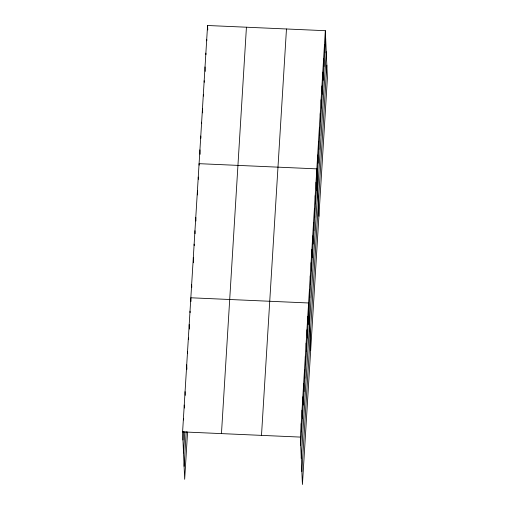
<?xml version="1.0" encoding="UTF-8"?>
<svg xmlns="http://www.w3.org/2000/svg" width="510" height="510" viewBox="0 0 510 510"><rect width="100%" height="100%" fill="white"/><g stroke="black" fill="none" stroke-linecap="round" stroke-linejoin="round"><path stroke-width="0.76" d="M187.578 431.97L184.671 479.304L182.599 431.893L207.576 25.5L325.329 30.696L327.401 78.106L302.424 484.5L300.358 437.089L325.329 30.696M182.956 440.022L183.485 431.345M183.517 452.982L184.83 431.683M184.104 466.338L186.233 431.632M221.461 433.608L246.432 27.215M261.496 435.374L286.473 28.981M300.709 445.217L325.686 38.83M301.276 458.184L326.253 51.79M301.863 471.54L326.833 65.146M182.599 431.893L300.358 437.089M324.481 44.517L324.838 52.645M323.633 58.331L323.99 66.466M322.785 72.146L323.136 80.28M321.938 85.967L322.288 94.095M321.083 99.781L321.44 107.916M320.235 113.602L320.592 121.731M319.387 127.417L319.744 135.552M318.54 141.238L318.89 149.366M317.692 155.053L318.042 163.181M318.909 216.285L316.837 168.867L199.085 163.672L199.149 165.151M316.015 182.28L316.372 190.415M315.193 195.693L315.543 203.822M314.364 209.1L314.721 217.234M313.542 222.513L313.899 230.647M312.719 235.926L313.076 244.054M311.897 249.333L312.248 257.467M311.068 262.746L311.425 270.88M310.246 276.159L310.603 284.287M309.423 289.565L309.774 297.7M310.666 350.389L308.595 302.978L190.842 297.783L191.001 301.48M307.772 316.391L308.129 324.519M306.95 329.798L307.307 337.932M306.127 343.211L306.478 351.345M305.299 356.624L305.656 364.752M304.476 370.031L304.833 378.165M303.654 383.443L304.005 391.578M302.825 396.856L303.182 404.985M302.003 410.263L302.36 418.398M301.18 423.676L301.537 431.811M207.576 25.5L207.768 29.937M206.728 39.315L206.792 40.794M205.874 53.136L205.938 54.615M205.026 66.95L205.218 71.387M204.178 80.771L204.242 82.25M203.331 94.586L203.394 96.065M202.476 108.407L202.674 112.837M201.628 122.221L201.692 123.7M200.781 136.036L200.876 138.255M199.933 149.857L200.124 154.288M198.256 177.085L198.358 179.303M197.434 190.498L197.625 194.928M195.789 217.317L195.948 221.015M194.96 230.73L195.088 233.682M194.138 244.137L194.202 245.616M193.315 257.55L193.539 262.726M191.664 284.37L191.792 287.328M190.02 311.196L190.083 312.668M189.191 324.602L189.388 329.039M188.369 338.015L188.432 339.494M187.546 351.428L187.642 353.64M186.717 364.835L186.915 369.272M185.073 391.661L185.232 395.352M184.244 405.067L184.378 408.025M183.422 418.481L183.485 419.959"/></g></svg>
